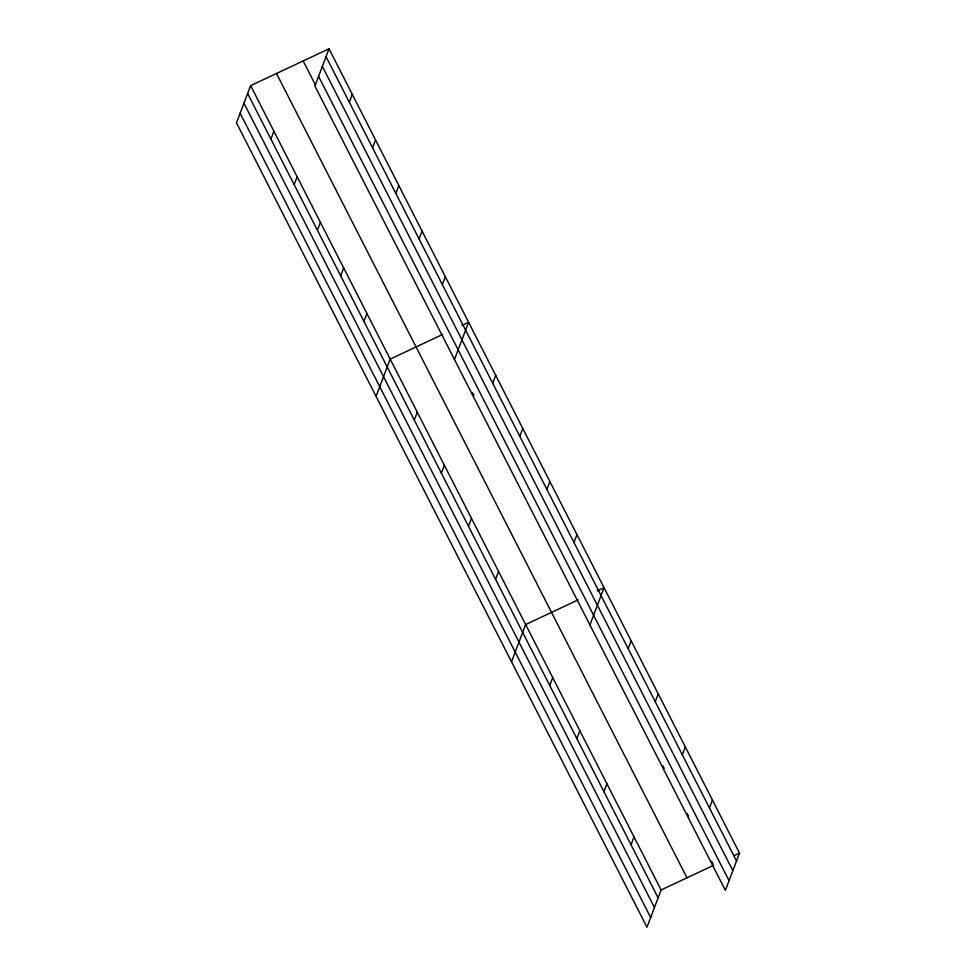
<?xml version="1.0" encoding="UTF-8"?>
<svg xmlns="http://www.w3.org/2000/svg" width="976" height="976" viewBox="0 0 976 976"><rect width="100%" height="100%" fill="white"/><g stroke="black" fill="none" stroke-linecap="round" stroke-linejoin="round"><path stroke-width="1.46" d="M329.034 48.8L314.894 86.034L725.375 890.368L739.515 853.134L329.034 48.8L250.625 85.632L236.485 122.866L646.966 927.2L661.106 889.966L713.639 865.285M270.901 139.08L273.89 131.211M294.154 184.659L297.143 176.79M349.31 102.248L352.299 94.379M317.42 230.238L320.409 222.369M372.564 147.827L375.553 139.958M340.685 275.818L343.674 267.949M395.829 193.407L398.818 185.538M363.938 321.397L366.927 313.528M419.094 238.986L422.083 231.117M376.041 396.341L390.193 359.107L442.726 334.426M442.348 284.565L445.337 276.696M414.288 420.058L417.277 412.189M454.45 359.51L468.602 322.275L461.794 325.472M441.384 473.14L444.373 465.271M492.697 383.226L495.698 375.357M468.48 526.235L471.469 518.366M519.793 436.309L522.782 428.44M495.564 579.317L498.553 571.448M546.889 489.403L549.878 481.534M511.509 661.777L525.649 624.53L578.182 599.85M573.973 542.485L576.962 534.616M549.756 685.494L552.745 677.612M589.919 624.945L604.059 587.698L597.251 590.895M576.84 738.576L579.829 730.707M628.166 648.662L631.155 640.781M603.937 791.658L606.926 783.789M655.25 701.744L658.239 693.875M631.033 844.74L634.022 836.871M682.346 754.826L685.335 746.957M709.442 807.908L712.431 800.039M734.074 855.684L739.515 853.134M326.045 56.669L736.526 861.003M322.361 66.356L732.842 870.69M318.566 76.348L729.06 880.681M303.158 60.951L315.48 85.083M472.53 392.816L473.885 395.475M662.85 765.745L664.205 768.405M687.226 813.52L688.58 816.18M711.614 861.308L712.968 863.955M276.501 73.481L686.982 877.802M250.625 85.632L661.106 889.966M247.636 93.501L658.117 897.835M243.951 103.188L654.432 907.521M240.157 113.179L650.65 917.513"/></g></svg>
